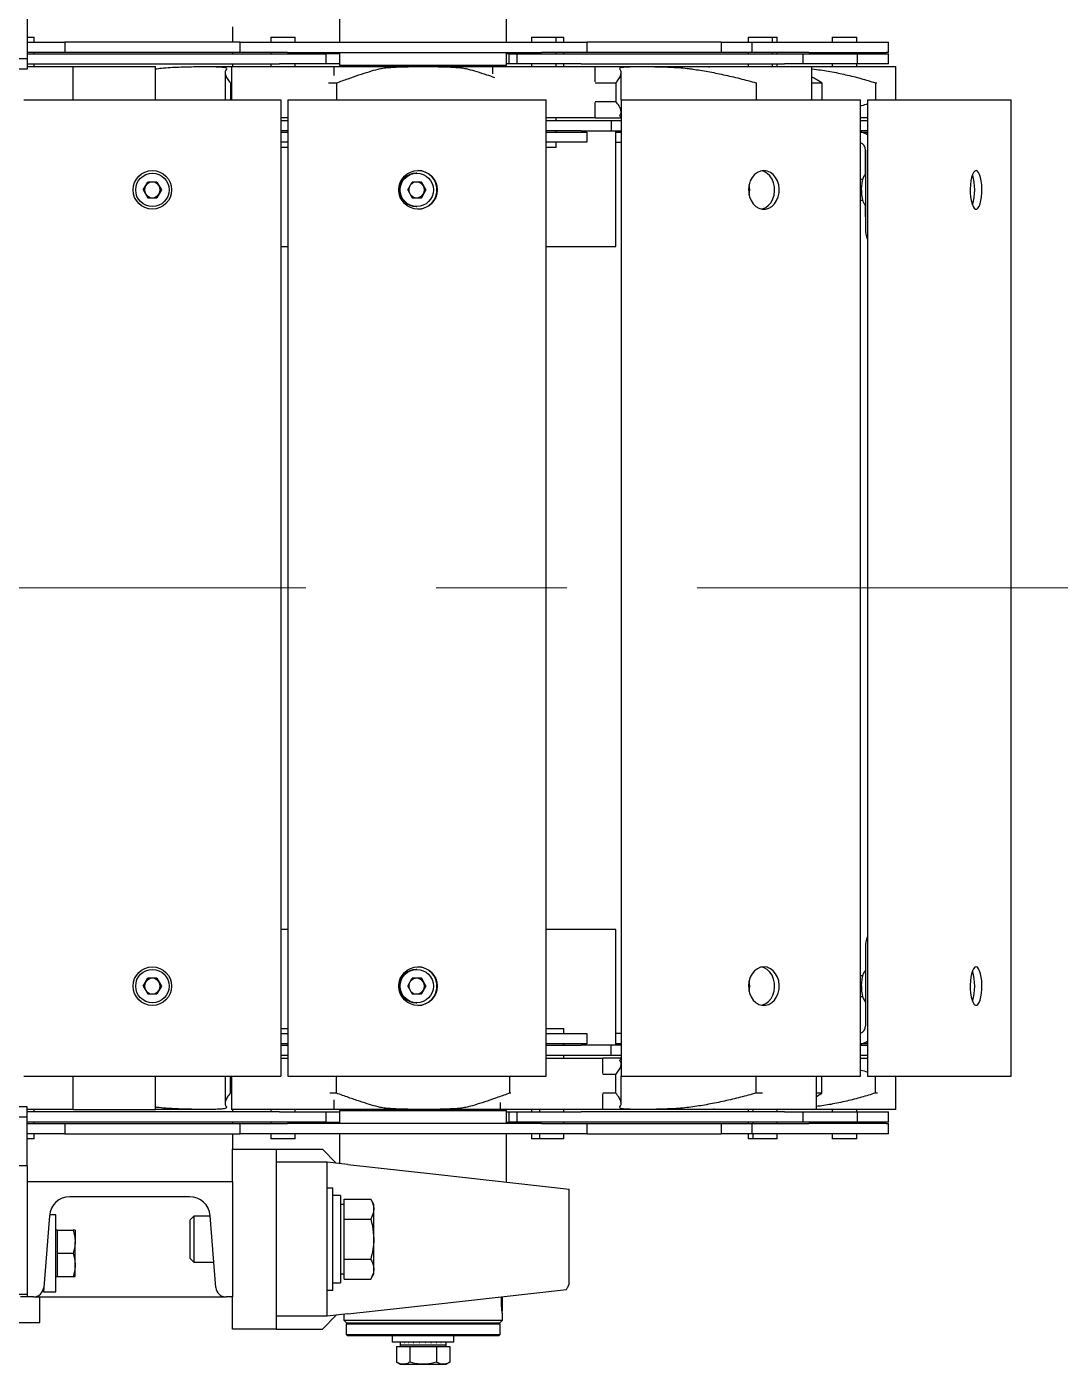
# Model space of a CAD drawing. Header units: millimetres. Extents: x 0 to 11880, y 0 to 8400.
# Drawn here: x 10673 to 11075, y 2891 to 3412 of the extents above; entities that cross this region are included whole.
import ezdxf

# ---------------------------------------------------------------- set-up
doc = ezdxf.new("R2010")
doc.units = ezdxf.units.MM
doc.header["$LTSCALE"] = 20
doc.linetypes.add('CENTERX2', pattern=[20.32, 12.7, -2.54, 2.54, -2.54])
doc.layers.add('ANNOTAZIONI', color=7, linetype='Continuous')

msp = doc.modelspace()

# ---------------------------------------------------------------- linework, layer by layer
at = {"color": 7, "linetype": 'Continuous', "lineweight": 25}
for p, q in [((10859.48, 3405.65), (10859.48, 3424.44)), ((10672.78, 3416.15), (10672.78, 3403.15)), ((10794.48, 3417.19), (10794.48, 3405.65)), ((10752.78, 3411.65), (10752.78, 3405.65)), ((10672.78, 3407.65), (10675.53, 3407.65)), ((10672.78, 3405.65), (10687.46, 3405.65)), ((10675.53, 3405.65), (10675.53, 3407.65)), ((10755.71, 3405.65), (10687.46, 3405.65)), ((10687.46, 3405.65), (10687.46, 3401.65)), ((10755.71, 3401.65), (10755.71, 3405.65)), ((10755.71, 3405.65), (10774.15, 3405.65)), ((10767.63, 3407.65), (10767.63, 3405.65)), ((10767.63, 3407.65), (10772.38, 3407.65)), ((10772.38, 3407.65), (10777.13, 3407.65)), ((10774.15, 3405.65), (10873.1, 3405.65)), ((10777.13, 3405.65), (10777.13, 3407.65)), ((10777.13, 3407.65), (10777.14, 3407.65)), ((10777.14, 3405.65), (10777.14, 3407.65)), ((10869.21, 3407.65), (10869.21, 3405.65)), ((10869.21, 3407.65), (10874.08, 3407.65)), ((10873.1, 3405.65), (10890.64, 3405.65)), ((10874.08, 3407.65), (10878.71, 3407.65)), ((10878.71, 3405.65), (10878.71, 3407.65)), ((10878.71, 3407.65), (10881.73, 3407.65)), ((10881.73, 3405.65), (10881.73, 3407.65)), ((10942.98, 3405.65), (10890.64, 3405.65)), ((10890.64, 3405.65), (10890.64, 3401.65)), ((10942.98, 3405.65), (10942.98, 3401.65)), ((10942.98, 3405.65), (10955.03, 3405.65)), ((10953.5, 3407.65), (10953.5, 3405.65)), ((10953.5, 3407.65), (10961.1, 3407.65)), ((10955.03, 3401.65), (10955.03, 3405.65)), ((10955.03, 3405.65), (10977.18, 3405.65)), ((10961.1, 3407.65), (10963, 3407.65)), ((10963, 3405.65), (10963, 3407.65)), ((10963, 3407.65), (10964.86, 3407.65)), ((10964.86, 3405.65), (10964.86, 3407.65)), ((10977.18, 3405.65), (11007.28, 3405.65)), ((10986.26, 3407.65), (10986.26, 3405.65)), ((10986.26, 3407.65), (10995.53, 3407.65)), ((10995.53, 3407.65), (10995.76, 3407.65)), ((10995.76, 3405.65), (10995.76, 3407.65)), ((11007.28, 3405.65), (11008.13, 3405.65)), ((11008.13, 3401.65), (11008.13, 3405.65)), ((10672.78, 3403.15), (10672.78, 3399.15)), ((10687.46, 3401.65), (10672.78, 3401.65)), ((10672.78, 3401.15), (10771.07, 3401.15)), ((10675.53, 3401.15), (10675.53, 3401.65)), ((10755.71, 3401.65), (10687.46, 3401.65)), ((10752.78, 3401.65), (10752.78, 3401.15)), ((10774.15, 3401.65), (10755.71, 3401.65)), ((10767.63, 3401.65), (10767.63, 3401.15)), ((10771.07, 3401.15), (10789.06, 3401.15)), ((10774.15, 3401.65), (10873.1, 3401.65)), ((10777.13, 3401.15), (10777.13, 3401.65)), ((10777.14, 3401.15), (10777.14, 3401.65)), ((10789.06, 3401.15), (10789.06, 3397.15)), ((10794.48, 3401.15), (10789.06, 3401.15)), ((10794.48, 3401.65), (10794.48, 3396.65)), ((10859.48, 3396.65), (10859.48, 3401.65)), ((10860.33, 3401.15), (10859.48, 3401.15)), ((10860.33, 3401.15), (10860.33, 3397.15)), ((10860.33, 3401.15), (10863.64, 3401.15)), ((10863.64, 3397.15), (10863.64, 3401.15)), ((10863.64, 3401.15), (10888.54, 3401.15)), ((10869.21, 3401.65), (10869.21, 3401.15)), ((10890.64, 3401.65), (10873.1, 3401.65)), ((10878.71, 3401.15), (10878.71, 3401.65)), ((10881.73, 3401.15), (10881.73, 3401.65)), ((10888.54, 3401.15), (10967.71, 3401.15)), ((10942.98, 3401.65), (10890.64, 3401.65)), ((10955.03, 3401.65), (10942.98, 3401.65)), ((10953.5, 3401.65), (10953.5, 3401.15)), ((10977.18, 3401.65), (10955.03, 3401.65)), ((10963, 3401.15), (10963, 3401.65)), ((10964.86, 3401.15), (10964.86, 3401.65)), ((10967.71, 3401.15), (10974.91, 3401.15)), ((10974.91, 3397.15), (10974.91, 3401.15)), ((10974.91, 3401.15), (10996.08, 3401.15)), ((10977.18, 3401.65), (11007.28, 3401.65)), ((10986.26, 3401.65), (10986.26, 3401.15)), ((10995.76, 3401.15), (10995.76, 3401.65)), ((10996.08, 3397.15), (10996.08, 3401.15)), ((10996.08, 3401.15), (11008.13, 3401.15)), ((11008.13, 3401.65), (11007.28, 3401.65)), ((11008.13, 3397.15), (11008.13, 3401.15)), ((10672.78, 3399.15), (6107.78, 3399.15)), ((10672.78, 3395.15), (6107.78, 3395.15)), ((10672.78, 3399.15), (10672.78, 3395.15)), ((10672.78, 3397.15), (10771.07, 3397.15)), ((10672.78, 3396.15), (10690.78, 3396.15)), ((10675.53, 3396.15), (10675.53, 3397.15)), ((10690.78, 3383.15), (10690.78, 3396.15)), ((10690.78, 3396.15), (10722.78, 3396.15)), ((10722.78, 3383.15), (10722.78, 3396.15)), ((10742.11, 3396.15), (10752.39, 3396.15)), ((10752.38, 3396.15), (10752.38, 3383.15)), ((10752.38, 3396.15), (10772.38, 3396.15)), ((10752.78, 3397.15), (10752.78, 3396.15)), ((10767.63, 3397.15), (10767.63, 3396.15)), ((10789.06, 3397.15), (10771.07, 3397.15)), ((10772.38, 3396.15), (10792.38, 3396.15)), ((10777.13, 3396.15), (10777.13, 3397.15)), ((10777.14, 3396.15), (10777.14, 3397.15)), ((10794.48, 3397.15), (10789.06, 3397.15)), ((10792.38, 3392.67), (10792.38, 3396.15)), ((10792.38, 3396.15), (10826.98, 3396.15)), ((10794.48, 3396.65), (10794.98, 3396.15)), ((10794.48, 3396.65), (10859.48, 3396.65)), ((10826.98, 3396.15), (10853.96, 3396.15)), ((10853.96, 3396.15), (10853.96, 3393.35)), ((10853.96, 3396.15), (10874.48, 3396.15)), ((10858.98, 3396.15), (10859.48, 3396.65)), ((10860.33, 3397.15), (10859.48, 3397.15)), ((10863.64, 3397.15), (10860.33, 3397.15)), ((10888.54, 3397.15), (10863.64, 3397.15)), ((10869.21, 3397.15), (10869.21, 3396.15)), ((10874.48, 3396.15), (10893.96, 3396.15)), ((10878.71, 3396.15), (10878.71, 3397.15)), ((10881.73, 3396.15), (10881.73, 3397.15)), ((10888.54, 3397.15), (10967.71, 3397.15)), ((10893.96, 3390.19), (10893.96, 3396.15)), ((10893.96, 3396.15), (10911.85, 3396.15)), ((10903.57, 3395.16), (10903.53, 3395.38)), ((10911.85, 3396.15), (10938.25, 3396.15)), ((10938.25, 3396.15), (10938.25, 3395.76)), ((10938.25, 3396.15), (10970.26, 3396.15)), ((10953.5, 3397.15), (10953.5, 3396.15)), ((10963, 3396.15), (10963, 3397.15)), ((10964.86, 3396.15), (10964.86, 3397.15)), ((10974.91, 3397.15), (10967.71, 3397.15)), ((10970.26, 3396.15), (10978.25, 3396.15)), ((10996.08, 3397.15), (10974.91, 3397.15)), ((10978.25, 3383.15), (10978.25, 3396.15)), ((10978.25, 3396.15), (11010.06, 3396.15)), ((10978.25, 3395.29), (10979.3, 3395.16)), ((10986.26, 3397.15), (10986.26, 3396.15)), ((10995.76, 3396.15), (10995.76, 3397.15)), ((11008.13, 3397.15), (10996.08, 3397.15)), ((11010.06, 3396.15), (11011.01, 3396.15)), ((11011.01, 3383.15), (11011.01, 3396.15)), ((10749.91, 3393.82), (10749.91, 3383.15)), ((10751.93, 3389.8), (10752.38, 3389.8)), ((10751.93, 3389.8), (10751.93, 3383.15)), ((10790.17, 3389.8), (10793.22, 3389.8)), ((10793.22, 3389.8), (10793.22, 3383.15)), ((10893.92, 3389.8), (10902.02, 3389.8)), ((10902.02, 3389.8), (10902.02, 3382.5)), ((10904.04, 3383.15), (10904.04, 3393.82)), ((10956.65, 3389.8), (10956.65, 3383.15)), ((10978.25, 3389.8), (10982.17, 3389.8)), ((10982.17, 3389.8), (10982.17, 3383.15)), ((11003.03, 3389.8), (11003.53, 3389.8)), ((11003.03, 3389.8), (11003.03, 3383.15)), ((10671.58, 3383.15), (10677.58, 3383.15)), ((10677.58, 3383.15), (10765.58, 3383.15)), ((10765.58, 3383.15), (10771.58, 3383.15)), ((10771.58, 3383.15), (10771.58, 3003.15)), ((10774.37, 3383.15), (10774.37, 3003.15)), ((10774.37, 3383.15), (10774.38, 3383.15)), ((10774.38, 3383.15), (10774.84, 3383.15)), ((10774.84, 3383.15), (10780.99, 3383.15)), ((10780.99, 3383.15), (10868.96, 3383.15)), ((10868.96, 3383.15), (10874.81, 3383.15)), ((10874.81, 3003.15), (10874.81, 3383.15)), ((10893.92, 3382.5), (10902.02, 3382.5)), ((10893.96, 3376.15), (10893.96, 3382.1)), ((10904.03, 3383.15), (10904.03, 3003.15)), ((10904.03, 3383.15), (10905.24, 3383.15)), ((10905.24, 3383.15), (10916.04, 3383.15)), ((10916.04, 3383.15), (10924.44, 3383.15)), ((10924.44, 3383.15), (10994.83, 3383.15)), ((10994.83, 3383.15), (10997.23, 3383.15)), ((10997.23, 3003.15), (10997.23, 3383.15)), ((11000, 3383.15), (11000, 3003.15)), ((11000, 3383.15), (11004.17, 3383.15)), ((11004.17, 3383.15), (11021.32, 3383.15)), ((11021.32, 3383.15), (11028.86, 3383.15)), ((11028.86, 3383.15), (11055.62, 3383.15)), ((11055.62, 3383.15), (11055.91, 3383.15)), ((11055.91, 3003.15), (11055.91, 3383.15)), ((10774.37, 3376.15), (10771.58, 3376.15)), ((10771.58, 3375.15), (10774.37, 3375.15)), ((10893.96, 3376.15), (10874.8, 3376.15)), ((10874.81, 3375.15), (10888.53, 3375.15)), ((10878.71, 3375.15), (10878.71, 3376.15)), ((10888.53, 3375.15), (10900.13, 3375.15)), ((10893.96, 3376.15), (10904.03, 3376.15)), ((10900.13, 3375.15), (10900.13, 3371.15)), ((10900.13, 3375.15), (10904.03, 3375.15)), ((10904.03, 3376.52), (10903.68, 3376.63)), ((11000, 3376.15), (10997.23, 3376.15)), ((10997.23, 3375.15), (11000, 3375.15)), ((10999.99, 3376.15), (10999.99, 3375.15)), ((10774.37, 3371.15), (10771.58, 3371.15)), ((10771.58, 3370.65), (10774.14, 3370.65)), ((10774.14, 3370.65), (10774.37, 3370.65)), ((10888.53, 3371.15), (10874.81, 3371.15)), ((10874.81, 3370.65), (10890.65, 3370.65)), ((10878.71, 3370.65), (10878.71, 3371.15)), ((10888.53, 3371.15), (10900.13, 3371.15)), ((10890.65, 3370.65), (10890.65, 3366.65)), ((10900.13, 3371.15), (10904.03, 3371.15)), ((10901.98, 3326.15), (10901.98, 3371.15)), ((10901.98, 3370.65), (10904.03, 3370.65)), ((10904.03, 3371.15), (10904.03, 3370.65)), ((11000, 3371.15), (10997.23, 3371.15)), ((10997.23, 3370.65), (11000, 3370.65)), ((10774.14, 3366.65), (10771.58, 3366.65)), ((10774.37, 3364.65), (10771.58, 3364.65)), ((10774.14, 3366.65), (10774.37, 3366.65)), ((10890.65, 3366.65), (10874.81, 3366.65)), ((10878.71, 3364.65), (10874.81, 3364.65)), ((10878.71, 3364.65), (10878.71, 3366.65)), ((10901.98, 3366.65), (10904.03, 3366.65)), ((10904.03, 3366.65), (10904.03, 3019.65)), ((10999.21, 3354.23), (10999.21, 3363.77)), ((10999.21, 3363.65), (10999.21, 3333.15)), ((10824.52, 3354.65), (10824.32, 3354.65)), ((10718.06, 3348.15), (10719.82, 3351.19)), ((10718.06, 3348.15), (10719.82, 3345.1)), ((10723.34, 3351.19), (10719.82, 3351.19)), ((10723.34, 3351.19), (10725.1, 3348.15)), ((10725.1, 3348.15), (10723.34, 3345.1)), ((10821.01, 3348.15), (10822.77, 3351.19)), ((10821.01, 3348.15), (10822.77, 3345.1)), ((10826.29, 3351.19), (10822.77, 3351.19)), ((10826.19, 3351.19), (10827.07, 3349.67)), ((10826.29, 3351.19), (10828.05, 3348.15)), ((10828.05, 3348.15), (10826.29, 3345.1)), ((10827.07, 3349.67), (10827.94, 3348.15)), ((10827.94, 3348.15), (10827.07, 3346.62)), ((10827.94, 3348.15), (10828.05, 3348.15)), ((10998.07, 3352.15), (10997.23, 3352.15)), ((10719.82, 3345.1), (10723.34, 3345.1)), ((10822.77, 3345.1), (10826.29, 3345.1)), ((10827.07, 3346.62), (10826.19, 3345.1)), ((10997.23, 3344.15), (10998.06, 3344.15)), ((10824.32, 3341.65), (10824.52, 3341.65)), ((10999.21, 3337.65), (10999.21, 3342.06)), ((10999.21, 3337.65), (10999.21, 3337.36)), ((10999.99, 3328.77), (10999.99, 3057.53)), ((10771.58, 3326.15), (10774.37, 3326.15)), ((10774.37, 3326.15), (10774.37, 3060.15)), ((10874.8, 3326.15), (10901.98, 3326.15)), ((10774.37, 3060.15), (10771.58, 3060.15)), ((10901.98, 3060.15), (10874.8, 3060.15)), ((10901.98, 3015.15), (10901.98, 3060.15)), ((10999.21, 3053.15), (10999.21, 3022.65)), ((10718.06, 3038.15), (10719.82, 3041.19)), ((10723.34, 3041.19), (10719.82, 3041.19)), ((10723.34, 3041.19), (10725.1, 3038.15)), ((10821.01, 3038.15), (10822.77, 3041.19)), ((10826.29, 3041.19), (10822.77, 3041.19)), ((10824.52, 3044.65), (10824.32, 3044.65)), ((10826.19, 3041.19), (10827.07, 3039.67)), ((10826.29, 3041.19), (10828.05, 3038.15)), ((10998.07, 3042.15), (10997.23, 3042.15)), ((10718.06, 3038.15), (10719.82, 3035.1)), ((10725.1, 3038.15), (10723.34, 3035.1)), ((10821.01, 3038.15), (10822.77, 3035.1)), ((10827.07, 3036.62), (10826.19, 3035.1)), ((10828.05, 3038.15), (10826.29, 3035.1)), ((10827.07, 3039.67), (10827.94, 3038.15)), ((10827.94, 3038.15), (10827.07, 3036.62)), ((10827.94, 3038.15), (10828.05, 3038.15)), ((10719.82, 3035.1), (10723.34, 3035.1)), ((10822.77, 3035.1), (10826.29, 3035.1)), ((10824.32, 3031.65), (10824.52, 3031.65)), ((10997.23, 3034.15), (10998.06, 3034.15)), ((10771.58, 3021.65), (10774.37, 3021.65)), ((10874.81, 3021.65), (10881.73, 3021.65)), ((10881.73, 3019.65), (10881.73, 3021.65)), ((10771.58, 3019.65), (10774.14, 3019.65)), ((10774.14, 3015.65), (10771.58, 3015.65)), ((10771.58, 3015.15), (10774.37, 3015.15)), ((10774.37, 3019.65), (10774.14, 3019.65)), ((10774.37, 3015.65), (10774.14, 3015.65)), ((10874.81, 3019.65), (10890.65, 3019.65)), ((10890.65, 3015.65), (10874.81, 3015.65)), ((10874.81, 3015.15), (10888.53, 3015.15)), ((10881.73, 3015.15), (10881.73, 3015.65)), ((10900.12, 3015.15), (10888.53, 3015.15)), ((10890.65, 3019.65), (10890.65, 3015.65)), ((10900.12, 3011.15), (10900.12, 3015.15)), ((10904.03, 3015.15), (10900.12, 3015.15)), ((10904.03, 3019.65), (10901.98, 3019.65)), ((10904.03, 3015.65), (10901.98, 3015.65)), ((10904.03, 3015.65), (10904.03, 3015.15)), ((11000, 3015.65), (10997.23, 3015.65)), ((10997.23, 3015.15), (11000, 3015.15)), ((10774.37, 3011.15), (10771.58, 3011.15)), ((10771.58, 3010.15), (10774.37, 3010.15)), ((10874.8, 3010.15), (10896.98, 3010.15)), ((10888.53, 3011.15), (10874.81, 3011.15)), ((10881.73, 3010.15), (10881.73, 3011.15)), ((10900.12, 3011.15), (10888.53, 3011.15)), ((10896.98, 3004.12), (10896.98, 3010.15)), ((10904.03, 3010.15), (10896.98, 3010.15)), ((10904.03, 3011.15), (10900.12, 3011.15)), ((11000, 3011.15), (10997.23, 3011.15)), ((10997.23, 3010.15), (11000, 3010.15)), ((10999.99, 3011.15), (10999.99, 3010.15)), ((10903.57, 3009.16), (10903.53, 3009.38)), ((10671.58, 3003.15), (10677.58, 3003.15)), ((10677.58, 3003.15), (10765.58, 3003.15)), ((10690.78, 2990.15), (10690.78, 3003.15)), ((10722.78, 2990.15), (10722.78, 3003.15)), ((10749.91, 3003.15), (10749.91, 2992.47)), ((10751.93, 2996.5), (10751.93, 3003.15)), ((10752.39, 3003.15), (10752.39, 2990.15)), ((10765.58, 3003.15), (10771.58, 3003.15)), ((10774.37, 3003.15), (10774.38, 3003.15)), ((10774.38, 3003.15), (10774.84, 3003.15)), ((10774.84, 3003.15), (10780.99, 3003.15)), ((10780.99, 3003.15), (10868.96, 3003.15)), ((10793.22, 2996.5), (10793.22, 3003.15)), ((10860.74, 2996.5), (10860.74, 3003.15)), ((10868.96, 3003.15), (10874.81, 3003.15)), ((10902.02, 3003.8), (10896.96, 3003.8)), ((10902.02, 2996.5), (10902.02, 3003.8)), ((10904.03, 3003.15), (10905.24, 3003.15)), ((10904.04, 2992.47), (10904.04, 3003.15)), ((10905.24, 3003.15), (10916.04, 3003.15)), ((10916.04, 3003.15), (10924.44, 3003.15)), ((10924.44, 3003.15), (10994.83, 3003.15)), ((10956.65, 2996.5), (10956.65, 3003.15)), ((10980.11, 2990.15), (10980.11, 3003.15)), ((10982.17, 2996.5), (10982.17, 3003.15)), ((10994.83, 3003.15), (10997.23, 3003.15)), ((11000, 3003.15), (11004.17, 3003.15)), ((11003.03, 2996.5), (11003.03, 3003.15)), ((11004.17, 3003.15), (11021.32, 3003.15)), ((11011.01, 2990.15), (11011.01, 3003.15)), ((11021.32, 3003.15), (11028.86, 3003.15)), ((11028.86, 3003.15), (11055.62, 3003.15)), ((11055.62, 3003.15), (11055.91, 3003.15)), ((10752.39, 2996.5), (10751.93, 2996.5)), ((10793.22, 2996.5), (10790.72, 2996.5)), ((10861.06, 2996.5), (10860.74, 2996.5)), ((10902.02, 2996.5), (10896.96, 2996.5)), ((10896.98, 2990.15), (10896.98, 2996.17)), ((10959.1, 2996.5), (10956.65, 2996.5)), ((10982.17, 2996.5), (10980.11, 2996.5)), ((10980.11, 2995.22), (10982.17, 2996.5)), ((11003.83, 2996.5), (11003.03, 2996.5)), ((10672.78, 2991.15), (6107.78, 2991.15)), ((10672.78, 2987.15), (10672.78, 2991.15)), ((10690.78, 2990.15), (10672.78, 2990.15)), ((10771.07, 2989.15), (10672.78, 2989.15)), ((10675.53, 2989.15), (10675.53, 2990.15)), ((10675.53, 2989.15), (10675.53, 2990.15)), ((10690.78, 2990.15), (10722.78, 2990.15)), ((10742.11, 2990.15), (10722.78, 2990.15)), ((10750.38, 2991.13), (10750.42, 2990.91)), ((10772.91, 2990.15), (10752.39, 2990.15)), ((10752.78, 2990.15), (10752.78, 2989.15)), ((10767.63, 2990.15), (10767.63, 2989.15)), ((10767.64, 2990.15), (10767.64, 2989.15)), ((10771.07, 2989.15), (10789.06, 2989.15)), ((10792.39, 2990.15), (10772.91, 2990.15)), ((10777.14, 2989.15), (10777.14, 2990.15)), ((10789.06, 2989.15), (10789.06, 2985.15)), ((10789.06, 2989.15), (10794.48, 2989.15)), ((10826.98, 2990.15), (10792.38, 2990.15)), ((10792.39, 2990.15), (10792.39, 2993.94)), ((10794.98, 2990.15), (10794.48, 2989.65)), ((10794.48, 2989.65), (10794.48, 2984.65)), ((10859.48, 2989.65), (10794.48, 2989.65)), ((10856.98, 2990.15), (10826.98, 2990.15)), ((10856.98, 2992.83), (10856.98, 2990.15)), ((10888.99, 2990.15), (10856.98, 2990.15)), ((10859.48, 2989.65), (10858.98, 2990.15)), ((10859.48, 2984.65), (10859.48, 2989.65)), ((10859.48, 2989.15), (10860.33, 2989.15)), ((10860.33, 2989.15), (10860.33, 2985.15)), ((10860.33, 2989.15), (10863.64, 2989.15)), ((10863.64, 2985.15), (10863.64, 2989.15)), ((10863.64, 2989.15), (10888.53, 2989.15)), ((10869.21, 2990.15), (10869.21, 2989.15)), ((10872.23, 2990.15), (10872.23, 2989.15)), ((10881.73, 2989.15), (10881.73, 2990.15)), ((10967.71, 2989.15), (10888.53, 2989.15)), ((10896.98, 2990.15), (10888.99, 2990.15)), ((10911.85, 2990.15), (10896.98, 2990.15)), ((10940.11, 2990.15), (10911.85, 2990.15)), ((10940.11, 2990.5), (10940.11, 2990.15)), ((10979.16, 2990.15), (10940.11, 2990.15)), ((10953.5, 2990.15), (10953.5, 2989.15)), ((10955.36, 2990.15), (10955.36, 2989.15)), ((10964.86, 2989.15), (10964.86, 2990.15)), ((10967.71, 2989.15), (10974.9, 2989.15)), ((10974.9, 2985.15), (10974.9, 2989.15)), ((10974.9, 2989.15), (10996.08, 2989.15)), ((10980.11, 2990.15), (10979.16, 2990.15)), ((11011.01, 2990.15), (10980.11, 2990.15)), ((10986.26, 2990.15), (10986.26, 2989.15)), ((10995.76, 2989.15), (10995.76, 2990.15)), ((10996.08, 2985.15), (10996.08, 2989.15)), ((10996.08, 2989.15), (11008.13, 2989.15)), ((11008.13, 2985.15), (11008.13, 2989.15)), ((10672.78, 2987.15), (6107.78, 2987.15)), ((10672.78, 2983.15), (10672.78, 2987.15)), ((10771.07, 2985.15), (10672.78, 2985.15)), ((10672.78, 2984.65), (10687.46, 2984.65)), ((10675.53, 2984.65), (10675.53, 2985.15)), ((10675.53, 2984.65), (10675.53, 2985.15)), ((10687.46, 2984.65), (10755.71, 2984.65)), ((10687.46, 2984.65), (10687.46, 2980.65)), ((10752.78, 2985.15), (10752.78, 2984.65)), ((10755.71, 2984.65), (10774.15, 2984.65)), ((10755.71, 2980.65), (10755.71, 2984.65)), ((10767.63, 2985.15), (10767.63, 2984.65)), ((10767.64, 2985.15), (10767.64, 2984.65)), ((10789.06, 2985.15), (10771.07, 2985.15)), ((10873.1, 2984.65), (10774.15, 2984.65)), ((10777.14, 2984.65), (10777.14, 2985.15)), ((10789.06, 2985.15), (10794.48, 2985.15)), ((10859.48, 2985.15), (10860.33, 2985.15)), ((10863.64, 2985.15), (10860.33, 2985.15)), ((10888.53, 2985.15), (10863.64, 2985.15)), ((10869.21, 2985.15), (10869.21, 2984.65)), ((10872.23, 2985.15), (10872.23, 2984.65)), ((10873.1, 2984.65), (10890.64, 2984.65)), ((10881.73, 2984.65), (10881.73, 2985.15)), ((10967.71, 2985.15), (10888.53, 2985.15)), ((10890.64, 2984.65), (10942.98, 2984.65)), ((10890.64, 2984.65), (10890.64, 2980.65)), ((10942.98, 2984.65), (10942.98, 2980.65)), ((10942.98, 2984.65), (10955.03, 2984.65)), ((10953.5, 2985.15), (10953.5, 2984.65)), ((10955.03, 2984.65), (10977.17, 2984.65)), ((10955.03, 2980.65), (10955.03, 2984.65)), ((10955.36, 2985.15), (10955.36, 2984.65)), ((10964.86, 2984.65), (10964.86, 2985.15)), ((10974.9, 2985.15), (10967.71, 2985.15)), ((10996.08, 2985.15), (10974.9, 2985.15)), ((11007.28, 2984.65), (10977.17, 2984.65)), ((10986.26, 2985.15), (10986.26, 2984.65)), ((10995.76, 2984.65), (10995.76, 2985.15)), ((11008.13, 2985.15), (10996.08, 2985.15)), ((11007.28, 2984.65), (11008.13, 2984.65)), ((11008.13, 2980.65), (11008.13, 2984.65)), ((10672.78, 2970.15), (10672.78, 2983.15)), ((10687.46, 2980.65), (10672.78, 2980.65)), ((10675.53, 2978.65), (10672.78, 2978.65)), ((10675.53, 2978.65), (10675.53, 2980.65)), ((10675.53, 2978.65), (10675.53, 2980.65)), ((10675.53, 2978.65), (10675.53, 2978.65)), ((10687.46, 2980.65), (10755.71, 2980.65)), ((10752.78, 2980.65), (10752.78, 2974.65)), ((10774.15, 2980.65), (10755.71, 2980.65)), ((10767.63, 2980.65), (10767.63, 2978.65)), ((10767.64, 2978.65), (10767.63, 2978.65)), ((10767.64, 2980.65), (10767.64, 2978.65)), ((10772.51, 2978.65), (10767.64, 2978.65)), ((10777.14, 2978.65), (10772.51, 2978.65)), ((10873.1, 2980.65), (10774.15, 2980.65)), ((10777.14, 2978.65), (10777.14, 2980.65)), ((10794.48, 2980.65), (10794.48, 2969.1)), ((10859.48, 2961.85), (10859.48, 2980.65)), ((10869.21, 2980.65), (10869.21, 2978.65)), ((10872.23, 2978.65), (10869.21, 2978.65)), ((10872.23, 2980.65), (10872.23, 2978.65)), ((10879.83, 2978.65), (10872.23, 2978.65)), ((10890.64, 2980.65), (10873.1, 2980.65)), ((10881.73, 2978.65), (10879.83, 2978.65)), ((10881.73, 2978.65), (10881.73, 2980.65)), ((10890.64, 2980.65), (10942.98, 2980.65)), ((10955.03, 2980.65), (10942.98, 2980.65)), ((10953.5, 2980.65), (10953.5, 2978.65)), ((10955.36, 2978.65), (10953.5, 2978.65)), ((10977.17, 2980.65), (10955.03, 2980.65)), ((10955.36, 2980.65), (10955.36, 2978.65)), ((10964.63, 2978.65), (10955.36, 2978.65)), ((10964.86, 2978.65), (10964.63, 2978.65)), ((10964.86, 2978.65), (10964.86, 2980.65)), ((11007.28, 2980.65), (10977.17, 2980.65)), ((10986.26, 2980.65), (10986.26, 2978.65)), ((10995.76, 2978.65), (10986.26, 2978.65)), ((10995.76, 2978.65), (10995.76, 2980.65)), ((11008.13, 2980.65), (11007.28, 2980.65)), ((10752.78, 2974.65), (10769.78, 2974.65)), ((10752.78, 2962.15), (10752.78, 2974.65)), ((10769.78, 2974.65), (10769.78, 2904.65)), ((10769.78, 2974.65), (10787.78, 2974.65)), ((10793.18, 2969.24), (10787.78, 2974.65)), ((10672.78, 2968.15), (6107.78, 2968.15)), ((10672.78, 2968.15), (10672.78, 2970.15)), ((10672.78, 2968.15), (10672.78, 2918.15)), ((10787.38, 2969.65), (10769.78, 2969.65)), ((10789.58, 2969.65), (10787.38, 2969.65)), ((10789.58, 2939.65), (10789.58, 2969.65)), ((10797.61, 2968.75), (10789.58, 2969.65)), ((10797.61, 2968.75), (10831.93, 2964.93)), ((10831.93, 2964.93), (10883.78, 2959.15)), ((10672.78, 2962.15), (10752.78, 2962.15)), ((10752.78, 2962.15), (10752.78, 2917.15)), ((10789.58, 2959.65), (10791.78, 2959.65)), ((10791.78, 2919.65), (10791.78, 2959.65)), ((10883.78, 2921.86), (10883.78, 2959.15)), ((10736.07, 2956.15), (10689.48, 2956.15)), ((10794.78, 2956.65), (10791.78, 2956.65)), ((10794.78, 2956.65), (10794.78, 2922.65)), ((10796.28, 2953.15), (10794.78, 2953.15)), ((10794.98, 2952.97), (10794.78, 2952.97)), ((10794.98, 2952.93), (10794.78, 2952.93)), ((10794.98, 2952.93), (10794.98, 2952.97)), ((10796.28, 2955.23), (10806.57, 2955.23)), ((10796.28, 2947.44), (10796.28, 2955.23)), ((10807.78, 2953.15), (10806.57, 2955.23)), ((10807.78, 2951.39), (10807.78, 2953.15)), ((10681.51, 2948.78), (10679.27, 2920.83)), ((10684.04, 2949.15), (10681.54, 2949.15)), ((10684.04, 2919.15), (10684.04, 2949.15)), ((10737.78, 2948.65), (10736.28, 2947.15)), ((10744.06, 2948.65), (10737.78, 2948.65)), ((10737.78, 2948.65), (10737.78, 2930.65)), ((10746.28, 2920.83), (10744.05, 2948.78)), ((10794.98, 2951.94), (10794.78, 2951.94)), ((10794.98, 2951.85), (10794.78, 2951.85)), ((10794.98, 2950.08), (10794.78, 2950.08)), ((10794.98, 2949.94), (10794.78, 2949.94)), ((10794.98, 2947.51), (10794.78, 2947.51)), ((10794.98, 2947.33), (10794.78, 2947.33)), ((10794.98, 2951.85), (10794.98, 2951.94)), ((10794.98, 2949.94), (10794.98, 2950.08)), ((10794.98, 2947.33), (10794.98, 2947.51)), ((10796.28, 2947.44), (10806.57, 2947.44)), ((10796.28, 2931.85), (10796.28, 2947.44)), ((10807.78, 2951.28), (10807.78, 2951.39)), ((10807.78, 2939.76), (10807.78, 2951.28)), ((10684.64, 2943.15), (10684.04, 2943.15)), ((10684.64, 2938.65), (10684.64, 2943.15)), ((10684.64, 2943.15), (10690.73, 2943.15)), ((10691.54, 2943.15), (10691.54, 2938.65)), ((10736.28, 2932.15), (10736.28, 2947.15)), ((10794.98, 2944.4), (10794.78, 2944.4)), ((10794.98, 2944.2), (10794.78, 2944.2)), ((10794.98, 2944.2), (10794.98, 2944.4)), ((10684.64, 2934.15), (10684.64, 2938.65)), ((10691.54, 2929.65), (10691.54, 2938.65)), ((10789.58, 2909.65), (10789.58, 2939.65)), ((10794.98, 2940.96), (10794.78, 2940.96)), ((10794.98, 2940.75), (10794.78, 2940.75)), ((10794.98, 2937.44), (10794.78, 2937.44)), ((10794.98, 2937.23), (10794.78, 2937.23)), ((10794.98, 2940.75), (10794.98, 2940.96)), ((10794.98, 2937.23), (10794.98, 2937.44)), ((10807.78, 2939.54), (10807.78, 2939.76)), ((10807.78, 2928.01), (10807.78, 2939.54)), ((10684.64, 2934.15), (10690.73, 2934.15)), ((10684.64, 2929.65), (10684.64, 2934.15)), ((10736.28, 2932.15), (10737.78, 2930.65)), ((10794.98, 2934.07), (10794.78, 2934.07)), ((10794.98, 2933.88), (10794.78, 2933.88)), ((10794.98, 2933.88), (10794.98, 2934.07)), ((10796.28, 2931.85), (10806.57, 2931.85)), ((10796.28, 2924.06), (10796.28, 2931.85)), ((10684.64, 2925.15), (10684.64, 2929.65)), ((10691.54, 2925.15), (10691.54, 2929.65)), ((10737.78, 2930.65), (10745.5, 2930.65)), ((10794.98, 2931.08), (10794.78, 2931.08)), ((10794.98, 2930.91), (10794.78, 2930.91)), ((10794.98, 2928.67), (10794.78, 2928.67)), ((10794.98, 2928.55), (10794.78, 2928.55)), ((10794.98, 2927.01), (10794.78, 2927.01)), ((10794.98, 2926.94), (10794.78, 2926.94)), ((10794.98, 2930.91), (10794.98, 2931.08)), ((10794.98, 2928.55), (10794.98, 2928.67)), ((10794.98, 2926.94), (10794.98, 2927.01)), ((10807.78, 2927.9), (10807.78, 2928.01)), ((10807.78, 2926.15), (10807.78, 2927.9)), ((10684.04, 2925.15), (10684.64, 2925.15)), ((10684.64, 2925.15), (10690.73, 2925.15)), ((10791.78, 2922.65), (10794.78, 2922.65)), ((10794.98, 2926.21), (10794.78, 2926.21)), ((10794.98, 2926.19), (10794.78, 2926.19)), ((10794.78, 2926.15), (10796.28, 2926.15)), ((10794.98, 2926.19), (10794.98, 2926.21)), ((10796.28, 2924.06), (10806.57, 2924.06)), ((10806.57, 2924.06), (10807.78, 2926.15)), ((10672.78, 2918.15), (6107.78, 2918.15)), ((10672.78, 2917.15), (10670.27, 2917.15)), ((10672.78, 2918.15), (10672.78, 2917.15)), ((10675.28, 2917.15), (10672.78, 2917.15)), ((10675.28, 2917.15), (10750.27, 2917.15)), ((10677.78, 2907.15), (10677.78, 2917.15)), ((10679.27, 2920.83), (10679.14, 2919.15)), ((10679.14, 2919.15), (10684.04, 2919.15)), ((10752.78, 2917.15), (10750.27, 2917.15)), ((10752.78, 2904.65), (10752.78, 2917.15)), ((10791.78, 2919.65), (10789.58, 2919.65)), ((10831.93, 2914.37), (10882.75, 2920.03)), ((10857.88, 2911.72), (10857.88, 2917.26)), ((10797.61, 2910.54), (10831.93, 2914.37)), ((10857.71, 2911.56), (10857.88, 2911.72)), ((10587.78, 2907.15), (10677.78, 2907.15)), ((10787.38, 2909.65), (10769.78, 2909.65)), ((10789.58, 2909.65), (10787.38, 2909.65)), ((10787.78, 2904.65), (10793.18, 2910.05)), ((10797.61, 2910.54), (10789.58, 2909.65)), ((10796.08, 2910.37), (10796.08, 2908.15)), ((10796.08, 2908.15), (10797.18, 2907.05)), ((10796.08, 2908.15), (10826.98, 2908.15)), ((10797.48, 2907.05), (10796.98, 2906.55)), ((10796.98, 2906.55), (10796.98, 2902.55)), ((10856.98, 2906.55), (10796.98, 2906.55)), ((10797.18, 2907.05), (10826.98, 2907.05)), ((10826.98, 2908.15), (10857.88, 2908.15)), ((10826.98, 2907.05), (10856.78, 2907.05)), ((10856.98, 2906.55), (10856.48, 2907.05)), ((10856.78, 2907.05), (10857.88, 2908.15)), ((10856.98, 2902.55), (10856.98, 2906.55)), ((10857.88, 2908.15), (10857.88, 2910.38)), ((10769.78, 2904.65), (10752.78, 2904.65)), ((10769.78, 2904.65), (10787.78, 2904.65)), ((10796.98, 2902.55), (10797.48, 2902.05)), ((10796.98, 2902.55), (10856.98, 2902.55)), ((10856.48, 2902.05), (10797.48, 2902.05)), ((10814.98, 2902.05), (10814.98, 2899.55)), ((10838.98, 2899.55), (10838.98, 2902.05)), ((10856.48, 2902.05), (10856.98, 2902.55)), ((10826.98, 2899.55), (10814.98, 2899.55)), ((10816.58, 2897.85), (10816.58, 2891.75)), ((10816.58, 2897.85), (10819.18, 2897.85)), ((10817.98, 2899.55), (10817.98, 2898.45)), ((10817.98, 2898.45), (10817.98, 2897.85)), ((10817.98, 2898.45), (10835.98, 2898.45)), ((10817.98, 2898.45), (10826.98, 2898.45)), ((10818.01, 2899.35), (10818.01, 2899.55)), ((10818.01, 2899.35), (10818.03, 2899.35)), ((10818.03, 2899.35), (10818.03, 2899.55)), ((10818.51, 2899.35), (10818.51, 2899.55)), ((10818.51, 2899.35), (10818.58, 2899.35)), ((10818.58, 2899.35), (10818.58, 2899.55)), ((10819.18, 2897.85), (10821.78, 2897.85)), ((10819.59, 2899.35), (10819.59, 2899.55)), ((10819.59, 2899.35), (10819.71, 2899.35)), ((10819.71, 2899.35), (10819.71, 2899.55)), ((10821.17, 2899.35), (10821.17, 2899.55)), ((10821.17, 2899.35), (10821.33, 2899.35)), ((10821.33, 2899.35), (10821.33, 2899.55)), ((10821.78, 2897.85), (10821.78, 2891.75)), ((10821.78, 2897.85), (10826.98, 2897.85)), ((10823.14, 2899.35), (10823.14, 2899.55)), ((10823.14, 2899.35), (10823.34, 2899.35)), ((10823.34, 2899.35), (10823.34, 2899.55)), ((10825.38, 2899.35), (10825.38, 2899.55)), ((10825.38, 2899.35), (10825.59, 2899.35)), ((10825.59, 2899.35), (10825.59, 2899.55)), ((10838.98, 2899.55), (10826.98, 2899.55)), ((10826.98, 2898.45), (10835.98, 2898.45)), ((10826.98, 2897.85), (10832.17, 2897.85)), ((10827.73, 2899.35), (10827.73, 2899.55)), ((10827.73, 2899.35), (10827.94, 2899.35)), ((10827.94, 2899.35), (10827.94, 2899.55)), ((10830.03, 2899.35), (10830.03, 2899.55)), ((10830.03, 2899.35), (10830.23, 2899.35)), ((10830.23, 2899.35), (10830.23, 2899.55)), ((10832.11, 2899.35), (10832.11, 2899.55)), ((10832.11, 2899.35), (10832.29, 2899.35)), ((10832.17, 2897.85), (10832.17, 2891.75)), ((10832.17, 2897.85), (10834.77, 2897.85)), ((10832.29, 2899.35), (10832.29, 2899.55)), ((10833.85, 2899.35), (10833.85, 2899.55)), ((10833.85, 2899.35), (10833.99, 2899.35)), ((10833.99, 2899.35), (10833.99, 2899.55)), ((10834.77, 2897.85), (10837.37, 2897.85)), ((10835.12, 2899.35), (10835.12, 2899.55)), ((10835.12, 2899.35), (10835.21, 2899.35)), ((10835.21, 2899.35), (10835.21, 2899.55)), ((10835.83, 2899.35), (10835.83, 2899.55)), ((10835.83, 2899.35), (10835.87, 2899.35)), ((10835.87, 2899.35), (10835.87, 2899.55)), ((10835.98, 2898.45), (10835.98, 2899.55)), ((10835.98, 2897.85), (10835.98, 2898.45)), ((10837.37, 2897.85), (10837.37, 2891.75)), ((10816.58, 2891.75), (10817.98, 2890.95)), ((10817.98, 2890.95), (10819.18, 2890.95)), ((10819.18, 2890.95), (10826.98, 2890.95)), ((10826.98, 2890.95), (10834.77, 2890.95)), ((10834.77, 2890.95), (10835.98, 2890.95)), ((10835.98, 2890.95), (10837.37, 2891.75))]:
    msp.add_line(p, q, dxfattribs=at)
at = {"color": 7, "linetype": 'Continuous', "lineweight": 25, "flags": 128}
for points in [[(10997.23, 3371), (10997.44, 3370.92), (10997.93, 3370.65)], [(10959.63, 3355.65), (10958.34, 3355.47), (10957.11, 3354.95), (10956, 3354.12), (10955.06, 3353), (10954.33, 3351.66), (10953.85, 3350.15), (10953.64, 3348.55), (10953.71, 3346.93), (10954.06, 3345.37), (10954.67, 3343.94), (10955.51, 3342.7), (10956.54, 3341.72), (10957.72, 3341.04), (10958.98, 3340.69), (10960.28, 3340.69), (10961.55, 3341.04), (10962.73, 3341.72), (10963.76, 3342.7), (10964.6, 3343.94), (10965.21, 3345.37), (10965.55, 3346.93), (10965.62, 3348.55), (10965.41, 3350.15), (10964.93, 3351.66), (10964.21, 3353), (10963.26, 3354.12), (10962.15, 3354.95), (10960.92, 3355.47), (10959.63, 3355.65)], [(10958.73, 3340.73), (10959.12, 3340.82), (10960.35, 3341.34), (10961.46, 3342.18), (10962.4, 3343.29), (10963.13, 3344.63), (10963.61, 3346.14), (10963.82, 3347.74), (10963.75, 3349.36), (10963.41, 3350.92), (10962.8, 3352.36), (10961.96, 3353.59), (10960.93, 3354.57), (10959.75, 3355.25), (10958.73, 3355.56)], [(11042.24, 3355.65), (11041.75, 3355.47), (11041.28, 3354.95), (11040.86, 3354.12), (11040.5, 3353), (11040.23, 3351.66), (11040.04, 3350.15), (11039.96, 3348.55), (11039.99, 3346.93), (11040.12, 3345.37), (11040.35, 3343.94), (11040.67, 3342.7), (11041.07, 3341.72), (11041.51, 3341.04), (11041.99, 3340.69), (11042.49, 3340.69), (11042.97, 3341.04), (11043.42, 3341.72), (11043.81, 3342.7), (11044.13, 3343.94), (11044.36, 3345.37), (11044.49, 3346.93), (11044.52, 3348.55), (11044.44, 3350.15), (11044.26, 3351.66), (11043.98, 3353), (11043.62, 3354.12), (11043.2, 3354.95), (11042.73, 3355.47), (11042.24, 3355.65)], [(10997.61, 3348.15), (10997.67, 3349.56), (10997.67, 3349.64)], [(10959.63, 3045.65), (10958.34, 3045.47), (10957.11, 3044.95), (10956, 3044.12), (10955.06, 3043), (10954.33, 3041.66), (10953.85, 3040.15), (10953.64, 3038.55), (10953.71, 3036.93), (10954.06, 3035.37), (10954.67, 3033.94), (10955.51, 3032.7), (10956.54, 3031.72), (10957.72, 3031.04), (10958.98, 3030.69), (10960.28, 3030.69), (10961.55, 3031.04), (10962.73, 3031.72), (10963.76, 3032.7), (10964.6, 3033.94), (10965.21, 3035.37), (10965.55, 3036.93), (10965.62, 3038.55), (10965.41, 3040.15), (10964.93, 3041.66), (10964.21, 3043), (10963.26, 3044.12), (10962.15, 3044.95), (10960.92, 3045.47), (10959.63, 3045.65)], [(10958.73, 3030.73), (10959.12, 3030.82), (10960.35, 3031.34), (10961.46, 3032.18), (10962.4, 3033.29), (10963.13, 3034.63), (10963.61, 3036.14), (10963.82, 3037.74), (10963.75, 3039.36), (10963.41, 3040.92), (10962.8, 3042.36), (10961.96, 3043.59), (10960.93, 3044.57), (10959.75, 3045.25), (10958.73, 3045.56)], [(11042.24, 3045.65), (11041.75, 3045.47), (11041.28, 3044.95), (11040.86, 3044.12), (11040.5, 3043), (11040.23, 3041.66), (11040.04, 3040.15), (11039.96, 3038.55), (11039.99, 3036.93), (11040.12, 3035.37), (11040.35, 3033.94), (11040.67, 3032.7), (11041.07, 3031.72), (11041.51, 3031.04), (11041.99, 3030.69), (11042.49, 3030.69), (11042.97, 3031.04), (11043.42, 3031.72), (11043.81, 3032.7), (11044.13, 3033.94), (11044.36, 3035.37), (11044.49, 3036.93), (11044.52, 3038.55), (11044.44, 3040.15), (11044.26, 3041.66), (11043.98, 3043), (11043.62, 3044.12), (11043.2, 3044.95), (11042.73, 3045.47), (11042.24, 3045.65)], [(10997.61, 3038.15), (10997.67, 3039.56), (10997.67, 3039.64)], [(10997.93, 3015.65), (10997.44, 3015.37), (10997.23, 3015.29)]]:
    msp.add_lwpolyline(points, dxfattribs=at)
at = {"color": 7, "linetype": 'Continuous', "lineweight": 25}
for centre, radius in [((10721.58, 3348.15), 7.5), ((10721.58, 3348.15), 6.5), ((10824.98, 3348.15), 7.5), ((10824.52, 3348.15), 6.5), ((10721.58, 3038.15), 7.5), ((10721.58, 3038.15), 6.5), ((10824.98, 3038.15), 7.5), ((10824.52, 3038.15), 6.5)]:
    msp.add_circle(centre, radius, dxfattribs=at)
for centre, radius, start, end in [((10996.33, 3364.18), 6.47, 55.4277, 82.0249), ((10996.24, 3363.7), 2.97, 358.9584, 70.5776), ((10824.33, 3348.15), 6.5, 90.0138, 269.9862), ((10824.9, 3348.15), 7.5, 270.0143, 89.9857), ((11022.31, 3348.15), 19.41, 342.4678, 17.5322), ((10721.58, 3348.15), 3.05, 150, 210), ((10721.58, 3348.15), 3.05, 90, 150), ((10721.58, 3348.15), 3.05, 30, 90), ((10721.58, 3348.15), 3.05, 330, 30), ((10824.43, 3348.15), 3.05, 163.8907, 196.1093), ((10824.43, 3348.15), 3.05, 90.0025, 136.1256), ((10824.43, 3348.15), 3.05, 29.9872, 89.9964), ((10824.43, 3348.15), 3.05, 330.0092, 29.9908), ((10824.32, 3348.15), 8, 331.3038, 28.6962), ((10946.13, 3348.15), 8.02, 344.8852, 15.1148), ((10721.58, 3348.15), 3.05, 210, 270), ((10721.58, 3348.15), 3.05, 270, 330), ((10824.43, 3348.14), 3.05, 223.8737, 269.9983), ((10824.43, 3348.15), 3.05, 270.0036, 330.0128), ((11008.89, 3332.63), 9.69, 176.9241, 203.4897), ((11008.88, 3053.67), 9.69, 156.4751, 183.083), ((10721.58, 3038.15), 3.05, 90, 150), ((10721.58, 3038.15), 3.05, 30, 90), ((10824.33, 3038.15), 6.5, 90.0138, 269.9862), ((10824.43, 3038.15), 3.05, 90.0025, 136.1256), ((10824.43, 3038.15), 3.05, 29.9872, 89.9964), ((10824.9, 3038.15), 7.5, 270.0143, 89.9857), ((10824.32, 3038.15), 8, 331.3031, 28.6969), ((11022.31, 3038.15), 19.41, 342.4678, 17.5322), ((10721.58, 3038.15), 3.05, 150, 210), ((10721.58, 3038.15), 3.05, 210, 270), ((10721.58, 3038.15), 3.05, 270, 330), ((10721.58, 3038.15), 3.05, 330, 30), ((10824.43, 3038.15), 3.05, 163.8907, 196.1093), ((10824.43, 3038.14), 3.05, 223.8737, 269.9983), ((10824.43, 3038.15), 3.05, 270.0036, 330.0128), ((10824.43, 3038.15), 3.05, 330.0092, 29.9908), ((10946.13, 3038.15), 8.02, 344.8852, 15.1148), ((10996.21, 3022.61), 2.99, 289.7457, 0.7521), ((10996.33, 3022.11), 6.47, 277.9897, 304.5897), ((10689.48, 2948.15), 8, 90, 175.43), ((10736.07, 2948.15), 8, 4.57, 90), ((10675.28, 2921.15), 4, 270, 355.43), ((10750.27, 2921.15), 4, 184.57, 270)]:
    msp.add_arc(centre, radius, start, end, dxfattribs=at)
for points, knots in [([(10722.78, 3395.25), (10723.55, 3395.35), (10725.4, 3395.58), (10728.49, 3395.81), (10731.9, 3395.98), (10735.26, 3396.08), (10738.49, 3396.13), (10740.73, 3396.15), (10741.89, 3396.15), (10742.11, 3396.15)], [0, 0, 0, 0, 0.123399, 0.292634, 0.457097, 0.626311, 0.791122, 0.960673, 1, 1, 1, 1]), ([(10742.11, 3396.15), (10742.89, 3396.14), (10744.47, 3396.14), (10746.53, 3396.11), (10748.29, 3396.03), (10749.63, 3395.9), (10750.06, 3395.74), (10750.27, 3395.67)], [0, 0, 0, 0, 0.183858, 0.371853, 0.579435, 0.793072, 1, 1, 1, 1]), ([(10750.38, 3395.16), (10750.19, 3394.86), (10749.82, 3394.26), (10749.96, 3393.01), (10750.58, 3391.54), (10751.48, 3390.38), (10751.93, 3389.8)], [0, 0, 0, 0, 0.2445094, 0.4912196, 0.7445445, 1, 1, 1, 1]), ([(10750.44, 3395.39), (10750.46, 3395.37), (10750.51, 3395.31), (10750.43, 3395.22), (10750.38, 3395.16)], [0, 0, 0, 0, 0.263971, 1, 1, 1, 1]), ([(10793.22, 3389.8), (10794.75, 3390.35), (10797.84, 3391.47), (10802.07, 3392.94), (10806.03, 3394.22), (10808.29, 3394.85), (10809.43, 3395.16)], [0, 0, 0, 0, 0.244841, 0.491556, 0.744588, 1, 1, 1, 1]), ([(10809.43, 3395.16), (10810.03, 3395.29), (10811.26, 3395.55), (10813.66, 3395.81), (10816.43, 3395.98), (10819.48, 3396.08), (10822.76, 3396.13), (10825.29, 3396.15), (10826.71, 3396.15), (10826.98, 3396.15)], [0, 0, 0, 0, 0.157971, 0.320531, 0.478508, 0.641049, 0.79936, 0.962223, 1, 1, 1, 1]), ([(10826.98, 3396.15), (10827.97, 3396.14), (10829.99, 3396.14), (10833.06, 3396.11), (10836.13, 3396.03), (10839.04, 3395.9), (10841.63, 3395.68), (10843.4, 3395.42), (10844.26, 3395.22), (10844.52, 3395.16)], [0, 0, 0, 0, 0.140838, 0.284844, 0.443855, 0.607504, 0.766013, 0.929164, 1, 1, 1, 1]), ([(10844.52, 3395.16), (10845.61, 3394.86), (10847.8, 3394.25), (10851.24, 3393.15), (10853.69, 3392.3), (10854.72, 3391.94)], [0, 0, 0, 0, 0.365492, 0.734273, 1, 1, 1, 1]), ([(10902.02, 3389.8), (10902.46, 3390.35), (10903.32, 3391.47), (10903.97, 3392.94), (10904.15, 3394.22), (10903.76, 3394.85), (10903.57, 3395.16)], [0, 0, 0, 0, 0.244841, 0.491556, 0.744588, 1, 1, 1, 1]), ([(10903.51, 3395.53), (10903.64, 3395.62), (10903.9, 3395.81), (10904.99, 3395.98), (10906.56, 3396.08), (10908.64, 3396.13), (10910.5, 3396.15), (10911.63, 3396.15), (10911.85, 3396.15)], [0, 0, 0, 0, 0.1930592, 0.3806731, 0.5737083, 0.7617197, 0.9551378, 1, 1, 1, 1]), ([(10911.85, 3396.15), (10912.68, 3396.14), (10914.36, 3396.14), (10917.26, 3396.11), (10920.47, 3396.03), (10923.87, 3395.9), (10927.29, 3395.68), (10929.98, 3395.42), (10931.5, 3395.22), (10931.96, 3395.16)], [0, 0, 0, 0, 0.140839, 0.284845, 0.443856, 0.607505, 0.766015, 0.929165, 1, 1, 1, 1]), ([(10931.96, 3395.16), (10933.91, 3394.86), (10937.82, 3394.26), (10943.94, 3393.01), (10950.23, 3391.54), (10954.5, 3390.38), (10956.65, 3389.8)], [0, 0, 0, 0, 0.244509, 0.49122, 0.744545, 1, 1, 1, 1]), ([(10979.3, 3395.16), (10981.36, 3394.86), (10985.51, 3394.26), (10991.54, 3393.01), (10997.45, 3391.54), (11001.16, 3390.38), (11003.03, 3389.8)], [0, 0, 0, 0, 0.244509, 0.49122, 0.744545, 1, 1, 1, 1]), ([(10982.17, 3389.8), (10981.35, 3390.36), (10980.2, 3391.17), (10978.69, 3391.84), (10978.25, 3392.04)], [0, 0, 0, 0, 0.705553, 1, 1, 1, 1]), ([(10903.57, 3377.13), (10903.76, 3377.43), (10904.13, 3378.03), (10903.99, 3379.29), (10903.37, 3380.76), (10902.47, 3381.91), (10902.02, 3382.5)], [0, 0, 0, 0, 0.244509, 0.49122, 0.744545, 1, 1, 1, 1]), ([(11000, 3381.58), (10999.22, 3381.33), (10998.32, 3381.04), (10997.35, 3380.8), (10997.23, 3380.76)], [0, 0, 0, 0, 0.86774, 1, 1, 1, 1]), ([(10903.51, 3376.9), (10903.49, 3376.92), (10903.44, 3376.98), (10903.52, 3377.07), (10903.57, 3377.13)], [0, 0, 0, 0, 0.263971, 1, 1, 1, 1]), ([(10999.21, 3354.23), (10999.16, 3354.2), (10998.92, 3354.04), (10998.61, 3353.57), (10998.21, 3352.77), (10997.9, 3351.67), (10997.69, 3350.46), (10997.63, 3349.61), (10997.6, 3349.24)], [0, 0, 0, 0, 0.036575, 0.195651, 0.396012, 0.617997, 0.830402, 1, 1, 1, 1]), ([(10997.57, 3348.34), (10997.56, 3348.27), (10997.56, 3348.16), (10997.56, 3348.04), (10997.57, 3347.99)], [0, 0, 0, 0, 0.540378, 1, 1, 1, 1]), ([(10997.57, 3347.99), (10997.57, 3347.8), (10997.58, 3347.15), (10997.66, 3346.05), (10997.87, 3344.78), (10998.17, 3343.66), (10998.57, 3342.79), (10998.9, 3342.25), (10999.17, 3342.08), (10999.21, 3342.06)], [0, 0, 0, 0, 0.073184, 0.253007, 0.434278, 0.618739, 0.810527, 0.974073, 1, 1, 1, 1]), ([(10999.21, 3044.23), (10999.16, 3044.2), (10998.92, 3044.04), (10998.61, 3043.57), (10998.21, 3042.77), (10997.9, 3041.67), (10997.69, 3040.46), (10997.63, 3039.61), (10997.6, 3039.24)], [0, 0, 0, 0, 0.037011, 0.1960148, 0.3962849, 0.6181697, 0.8304787, 1, 1, 1, 1]), ([(10997.57, 3038.34), (10997.56, 3038.27), (10997.56, 3038.16), (10997.56, 3038.04), (10997.57, 3037.99)], [0, 0, 0, 0, 0.540378, 1, 1, 1, 1]), ([(10997.57, 3037.99), (10997.57, 3037.8), (10997.58, 3037.15), (10997.66, 3036.05), (10997.87, 3034.78), (10998.17, 3033.66), (10998.57, 3032.79), (10998.9, 3032.25), (10999.17, 3032.08), (10999.21, 3032.06)], [0, 0, 0, 0, 0.073155, 0.252908, 0.434109, 0.618499, 0.810212, 0.973695, 1, 1, 1, 1]), ([(10903.51, 3009.53), (10903.59, 3009.63), (10903.67, 3009.74), (10904.03, 3009.8), (10904.03, 3009.8)], [0, 0, 0, 0, 0.9868979, 1, 1, 1, 1]), ([(10902.02, 3003.8), (10902.46, 3004.35), (10903.32, 3005.47), (10903.97, 3006.94), (10904.15, 3008.22), (10903.76, 3008.85), (10903.57, 3009.16)], [0, 0, 0, 0, 0.2448408, 0.4915555, 0.7445881, 1, 1, 1, 1]), ([(10997.23, 3005.53), (10997.27, 3005.52), (10998.24, 3005.28), (10999.14, 3004.99), (11000, 3004.71)], [0, 0, 0, 0, 0.048449, 1, 1, 1, 1]), ([(10751.93, 2996.5), (10751.49, 2995.94), (10750.63, 2994.82), (10749.98, 2993.36), (10749.8, 2992.07), (10750.19, 2991.45), (10750.38, 2991.13)], [0, 0, 0, 0, 0.244841, 0.491556, 0.744588, 1, 1, 1, 1]), ([(10809.43, 2991.13), (10808.34, 2991.43), (10806.16, 2992.03), (10802.29, 2993.29), (10798.01, 2994.76), (10794.82, 2995.91), (10793.22, 2996.5)], [0, 0, 0, 0, 0.244509, 0.49122, 0.744545, 1, 1, 1, 1]), ([(10860.74, 2996.5), (10859.2, 2995.94), (10856.11, 2994.82), (10851.88, 2993.36), (10847.92, 2992.07), (10845.66, 2991.45), (10844.52, 2991.13)], [0, 0, 0, 0, 0.244841, 0.491556, 0.744588, 1, 1, 1, 1]), ([(10903.57, 2991.13), (10903.76, 2991.43), (10904.13, 2992.03), (10903.99, 2993.29), (10903.37, 2994.76), (10902.47, 2995.91), (10902.02, 2996.5)], [0, 0, 0, 0, 0.244509, 0.49122, 0.744545, 1, 1, 1, 1]), ([(10956.65, 2996.5), (10954.59, 2995.94), (10950.47, 2994.82), (10944.26, 2993.36), (10938.05, 2992.07), (10934, 2991.45), (10931.96, 2991.13)], [0, 0, 0, 0, 0.244841, 0.491556, 0.744588, 1, 1, 1, 1]), ([(11003.03, 2996.5), (11001.24, 2995.94), (10997.66, 2994.82), (10991.85, 2993.36), (10986, 2992.12), (10981.99, 2991.53), (10980.11, 2991.26)], [0, 0, 0, 0, 0.2529623, 0.5078607, 0.7692865, 1, 1, 1, 1]), ([(10742.11, 2990.15), (10741.28, 2990.15), (10739.6, 2990.15), (10736.69, 2990.19), (10733.48, 2990.26), (10730.08, 2990.39), (10726.66, 2990.61), (10724.24, 2990.84), (10722.98, 2991.01), (10722.78, 2991.03)], [0, 0, 0, 0, 0.146729, 0.296759, 0.46242, 0.632914, 0.798053, 0.968027, 1, 1, 1, 1]), ([(10750.44, 2990.76), (10750.31, 2990.67), (10750.06, 2990.48), (10748.96, 2990.31), (10747.39, 2990.21), (10745.31, 2990.16), (10743.46, 2990.15), (10742.32, 2990.15), (10742.11, 2990.15)], [0, 0, 0, 0, 0.193059, 0.380673, 0.573708, 0.76172, 0.955138, 1, 1, 1, 1]), ([(10826.98, 2990.15), (10825.98, 2990.15), (10823.97, 2990.15), (10820.9, 2990.19), (10817.82, 2990.26), (10814.91, 2990.39), (10812.32, 2990.61), (10810.55, 2990.87), (10809.69, 2991.07), (10809.43, 2991.13)], [0, 0, 0, 0, 0.140838, 0.284844, 0.443855, 0.607504, 0.766013, 0.929164, 1, 1, 1, 1]), ([(10844.52, 2991.13), (10843.92, 2991), (10842.69, 2990.74), (10840.29, 2990.48), (10837.52, 2990.31), (10834.47, 2990.21), (10831.19, 2990.16), (10828.66, 2990.15), (10827.24, 2990.15), (10826.98, 2990.15)], [0, 0, 0, 0, 0.157971, 0.320531, 0.478508, 0.641049, 0.79936, 0.962223, 1, 1, 1, 1]), ([(10903.51, 2990.9), (10903.49, 2990.92), (10903.44, 2990.98), (10903.52, 2991.07), (10903.57, 2991.13)], [0, 0, 0, 0, 0.263971, 1, 1, 1, 1]), ([(10911.85, 2990.15), (10911.06, 2990.15), (10909.49, 2990.15), (10907.42, 2990.19), (10905.66, 2990.26), (10904.32, 2990.39), (10903.89, 2990.55), (10903.68, 2990.63)], [0, 0, 0, 0, 0.183858, 0.371853, 0.579435, 0.793072, 1, 1, 1, 1]), ([(10931.96, 2991.13), (10930.92, 2991), (10928.82, 2990.74), (10925.47, 2990.48), (10922.05, 2990.31), (10918.7, 2990.21), (10915.46, 2990.16), (10913.22, 2990.15), (10912.06, 2990.15), (10911.85, 2990.15)], [0, 0, 0, 0, 0.157971, 0.320532, 0.478508, 0.641049, 0.79936, 0.962224, 1, 1, 1, 1]), ([(10806.57, 2955.23), (10806.7, 2954.99), (10807.11, 2954.25), (10807.63, 2952.97), (10807.73, 2951.92), (10807.78, 2951.39)], [0, 0, 0, 0, 0.193449, 0.59407, 1, 1, 1, 1]), ([(10807.78, 2951.28), (10807.74, 2950.85), (10807.65, 2949.55), (10807, 2948.28), (10806.57, 2947.44)], [0, 0, 0, 0, 0.334142, 1, 1, 1, 1]), ([(10806.57, 2947.44), (10806.82, 2946.54), (10807.5, 2944.03), (10807.67, 2941.43), (10807.78, 2939.76)], [0, 0, 0, 0, 0.359214, 1, 1, 1, 1]), ([(10690.73, 2943.15), (10690.96, 2942.42), (10691.41, 2940.94), (10691.49, 2939.42), (10691.54, 2938.65)], [0, 0, 0, 0, 0.495458, 1, 1, 1, 1]), ([(10691.54, 2943.15), (10691.53, 2943.15), (10691.49, 2943.15), (10691.07, 2943.15), (10690.73, 2943.15)], [0, 0, 0, 0, 0.220364, 1, 1, 1, 1]), ([(10691.54, 2938.65), (10691.54, 2938.54), (10691.53, 2937.73), (10691.35, 2936.21), (10690.94, 2934.84), (10690.73, 2934.15)], [0, 0, 0, 0, 0.07009, 0.530784, 1, 1, 1, 1]), ([(10807.78, 2939.54), (10807.71, 2938.21), (10807.57, 2935.61), (10806.9, 2933.09), (10806.57, 2931.85)], [0, 0, 0, 0, 0.5085294, 1, 1, 1, 1]), ([(10690.73, 2934.15), (10690.96, 2933.42), (10691.41, 2931.94), (10691.49, 2930.42), (10691.54, 2929.65)], [0, 0, 0, 0, 0.495458, 1, 1, 1, 1]), ([(10806.57, 2931.85), (10806.7, 2931.61), (10807.11, 2930.87), (10807.63, 2929.59), (10807.73, 2928.54), (10807.78, 2928.01)], [0, 0, 0, 0, 0.193449, 0.59407, 1, 1, 1, 1]), ([(10691.54, 2929.65), (10691.54, 2929.54), (10691.53, 2928.73), (10691.35, 2927.21), (10690.94, 2925.84), (10690.73, 2925.15)], [0, 0, 0, 0, 0.07009, 0.530784, 1, 1, 1, 1]), ([(10807.78, 2927.9), (10807.74, 2927.46), (10807.65, 2926.16), (10807, 2924.9), (10806.57, 2924.06)], [0, 0, 0, 0, 0.334142, 1, 1, 1, 1]), ([(10690.73, 2925.15), (10691.07, 2925.15), (10691.49, 2925.15), (10691.53, 2925.15), (10691.54, 2925.15)], [0, 0, 0, 0, 0.779636, 1, 1, 1, 1]), ([(10882.75, 2920.03), (10882.92, 2920.37), (10883.38, 2921.23), (10883.75, 2921.93), (10883.73, 2921.88), (10883.72, 2921.86)], [0, 0, 0, 0, 0.29617, 0.750798, 1, 1, 1, 1]), ([(10857.87, 2910.38), (10857.87, 2910.42), (10857.85, 2910.52), (10857.73, 2911.34), (10857.59, 2912.59), (10857.46, 2914.26), (10857.41, 2915.9), (10857.45, 2916.88), (10857.46, 2917.21)], [0, 0, 0, 0, 0.162609, 0.32772, 0.502597, 0.692078, 0.893915, 1, 1, 1, 1]), ([(10819.18, 2890.95), (10819.12, 2890.95), (10818.65, 2890.95), (10817.77, 2891.13), (10816.98, 2891.54), (10816.58, 2891.75)], [0, 0, 0, 0, 0.07009, 0.530784, 1, 1, 1, 1]), ([(10821.78, 2891.75), (10821.36, 2891.53), (10820.51, 2891.07), (10819.63, 2890.99), (10819.18, 2890.95)], [0, 0, 0, 0, 0.495458, 1, 1, 1, 1]), ([(10826.98, 2890.95), (10825.56, 2891.05), (10823.8, 2891.18), (10822.11, 2891.66), (10821.78, 2891.75)], [0, 0, 0, 0, 0.803647, 1, 1, 1, 1]), ([(10832.17, 2891.75), (10830.84, 2891.42), (10829.12, 2890.99), (10827.36, 2890.95), (10826.98, 2890.95)], [0, 0, 0, 0, 0.779636, 1, 1, 1, 1]), ([(10834.77, 2890.95), (10834.71, 2890.95), (10834.24, 2890.95), (10833.36, 2891.13), (10832.57, 2891.54), (10832.17, 2891.75)], [0, 0, 0, 0, 0.07009, 0.530784, 1, 1, 1, 1]), ([(10837.37, 2891.75), (10836.95, 2891.53), (10836.09, 2891.07), (10835.21, 2890.99), (10834.77, 2890.95)], [0, 0, 0, 0, 0.495458, 1, 1, 1, 1])]:
    msp.add_open_spline(points, degree=3, knots=knots, dxfattribs=at)
at = {"layer": 'ANNOTAZIONI', "linetype": 'CENTERX2', "lineweight": 18}
msp.add_line((5650.5, 3193.15), (11139.7, 3193.15), dxfattribs=at)

doc.saveas('drawing.dxf')
